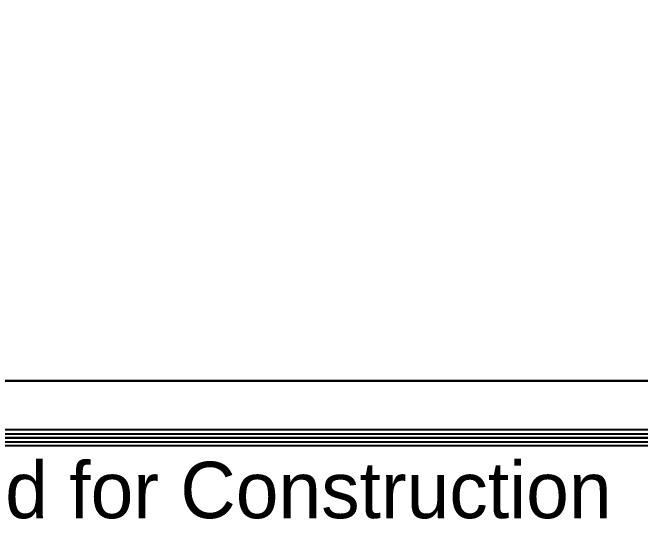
# Model space of a CAD drawing. Extents: x 0 to 594, y 0 to 420.
# Drawn here: x 424.75 to 456.79, y 77.53 to 103.78 of the extents above; entities that cross this region are included whole.
import ezdxf

# ---------------------------------------------------------------- set-up
doc = ezdxf.new("R2010")
doc.units = 0
doc.styles.add('HTX1', font='O8116901', dxfattribs={"width": 1.02})

msp = doc.modelspace()

# ---------------------------------------------------------------- linework, layer by layer
at = {"layer": 'GT_1', "flags": 128}
for points in [[(25, 10), (584, 10), (584, 85), (404, 85), (404, 410), (25, 410), (25, 10)], [(584, 85), (584, 410), (404, 410), (404, 85), (584, 85)], [(404, 82.5), (404, 81.7), (584, 81.7), (584, 82.5), (404, 82.5)], [(404, 81.9), (584, 81.9), (584, 82.1), (404, 82.1), (404, 82.3), (584, 82.3)], [(404, 82.1), (584, 82.1)]]:
    msp.add_lwpolyline(points, dxfattribs=at)

# ---------------------------------------------------------------- texts
at = {"layer": 'GT_1', "style": 'HTX1', "width": 1.02}
msp.add_text('Issued for Construction', height=2.875, dxfattribs=at).set_placement((415, 78))

doc.saveas('drawing.dxf')
